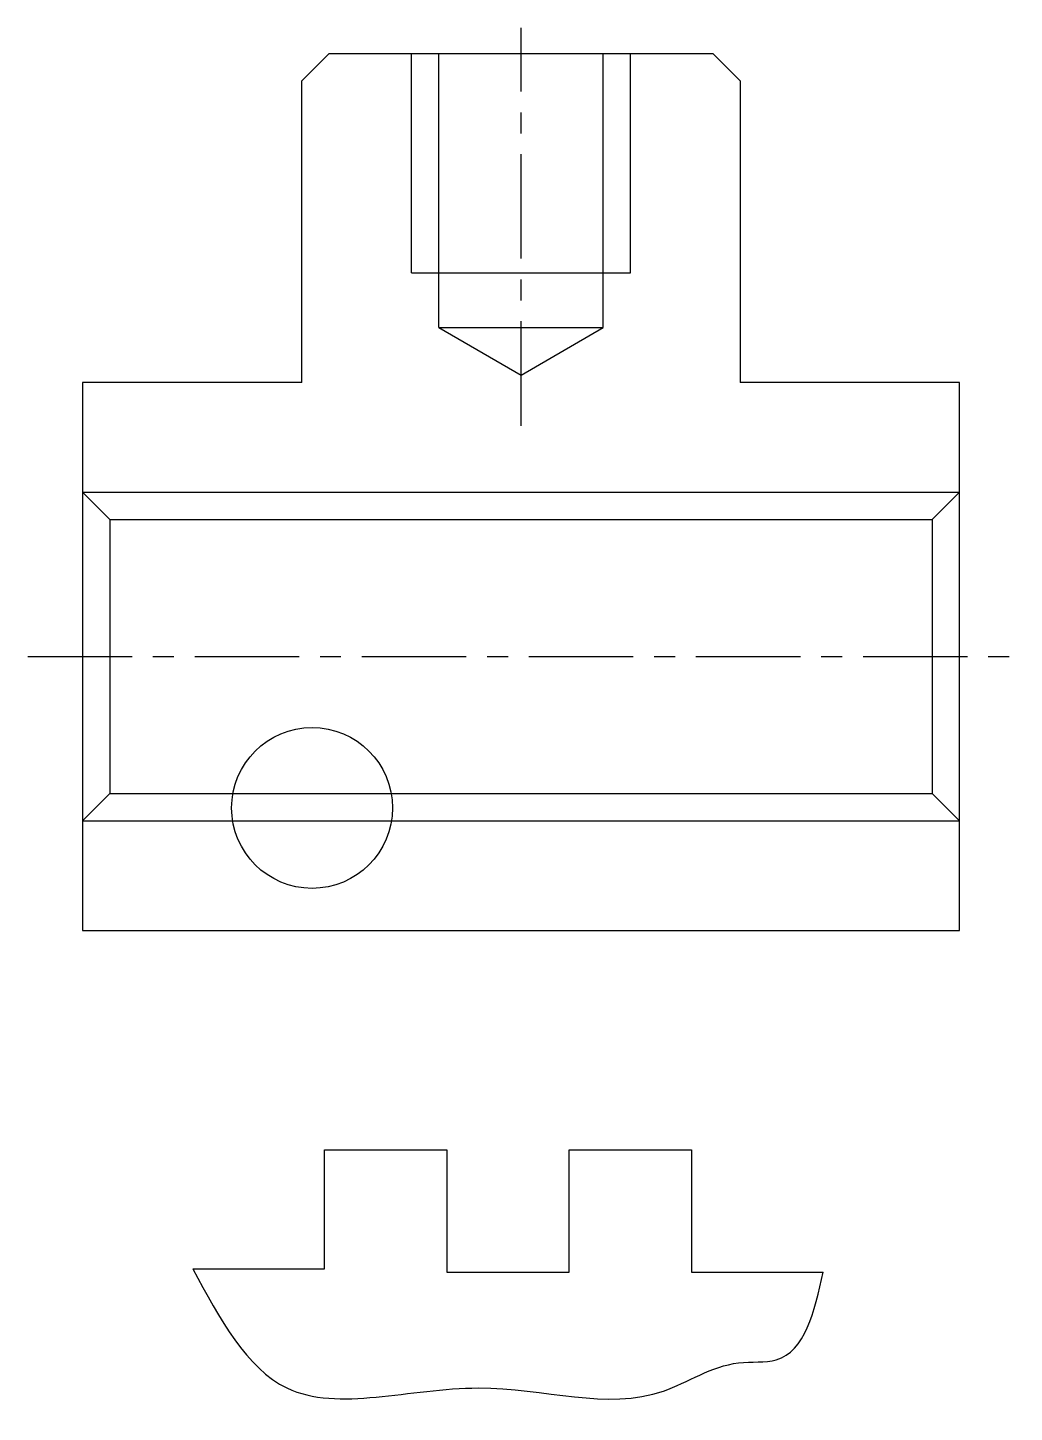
# Model space of a CAD drawing. Header units: millimetres. Extents: x 110 to 290, y 72 to 325.
import ezdxf

# ---------------------------------------------------------------- set-up
doc = ezdxf.new("R2010")
doc.units = ezdxf.units.MM
doc.header["$LTSCALE"] = 0.6
doc.linetypes.add('CENTER', pattern=[50.8, 31.75, -6.35, 6.35, -6.35])
doc.layers.add('点画线', color=1, linetype='CENTER')
doc.layers.add('细实线', color=5, linetype='Continuous')

msp = doc.modelspace()

# ---------------------------------------------------------------- linework, layer by layer
for p, q in [((160, 315), (165, 320)), ((165, 320), (235, 320)), ((185, 270), (185, 320)), ((215, 270), (215, 320)), ((235, 320), (240, 315)), ((160, 260), (160, 315)), ((240, 315), (240, 260)), ((180, 280), (220, 280)), ((185, 270), (215, 270)), ((185, 270), (200, 261.34)), ((200, 261.34), (215, 270)), ((120, 260), (120, 160)), ((160, 260), (120, 260)), ((280, 260), (240, 260)), ((280, 160), (280, 260)), ((125, 235), (120, 240)), ((275, 235), (280, 240)), ((125, 235), (275, 235)), ((125, 235), (125, 185)), ((275, 235), (275, 185)), ((125, 185), (120, 180)), ((125, 185), (275, 185)), ((125, 185), (275, 185)), ((275, 185), (280, 180)), ((120, 160), (280, 160)), ((164.17, 98.29), (164.17, 120.01)), ((164.17, 120.01), (186.49, 120.01)), ((186.49, 120.01), (186.49, 97.71)), ((186.49, 120.01), (186.49, 97.71)), ((208.8, 98.29), (208.8, 120.01)), ((208.8, 97.71), (208.8, 120.01)), ((208.8, 120.01), (231.12, 120.01)), ((231.12, 120.01), (231.12, 97.71)), ((231.12, 120.01), (231.12, 97.71)), ((140.14, 98.29), (164.17, 98.29)), ((186.49, 97.71), (208.8, 97.71)), ((231.12, 97.71), (255.15, 97.71))]:
    msp.add_line(p, q)
msp.add_open_spline([(140.14, 98.29), (145.04, 89.18), (156.13, 68.6), (192.48, 80.85), (220.64, 70.61), (236.7, 81.97), (251.21, 80.44), (253.5, 90.45), (255.15, 97.71)], degree=3, knots=[0, 0, 0, 0, 27.690612, 62.596987, 96.363733, 111.02979, 117.92038, 136.085635, 136.085635, 136.085635, 136.085635])
at = {"layer": '点画线'}
for p, q in [((200, 252.09), (200, 324.7)), ((110, 210), (290, 210))]:
    msp.add_line(p, q, dxfattribs=at)
at = {"layer": '细实线'}
for p, q in [((180, 280), (180, 320)), ((220, 280), (220, 320)), ((120, 240), (280, 240)), ((120, 180), (280, 180))]:
    msp.add_line(p, q, dxfattribs=at)
msp.add_circle((161.88, 182.37), 14.67, dxfattribs=at)

doc.saveas('drawing.dxf')
